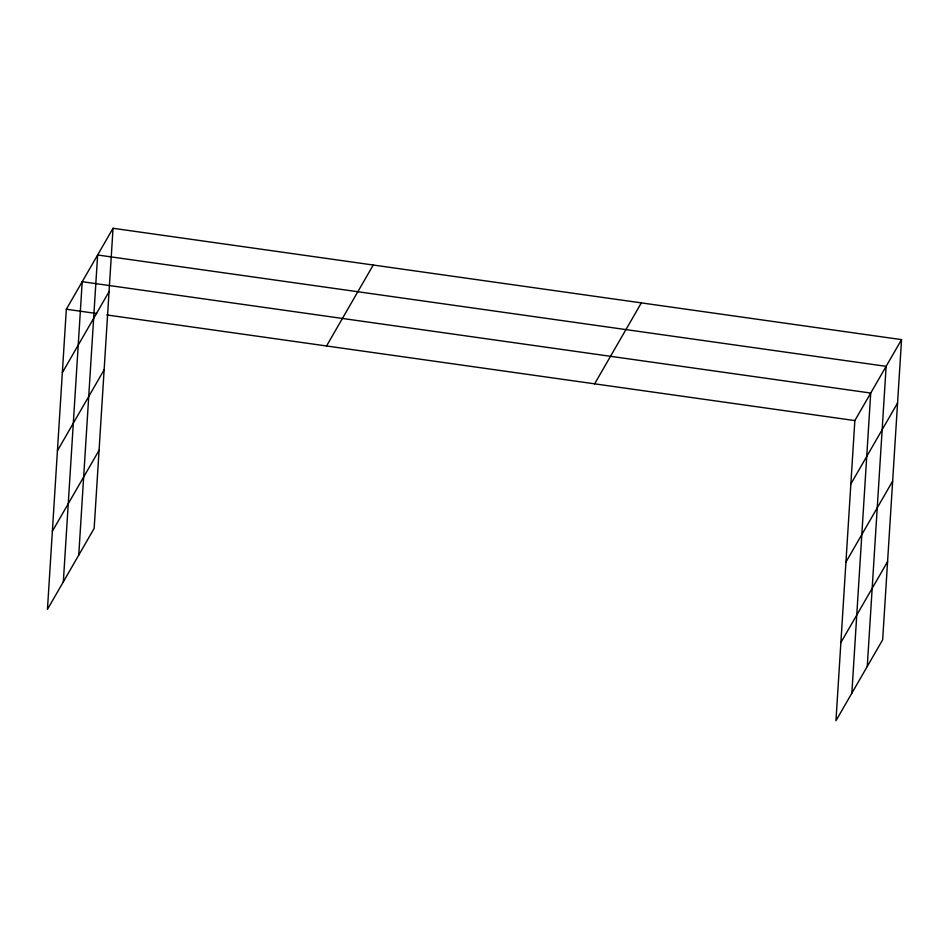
<?xml version="1.0" encoding="UTF-8"?>
<svg xmlns="http://www.w3.org/2000/svg" width="949" height="949" viewBox="0 0 949 949"><rect width="100%" height="100%" fill="white"/><g stroke="black" fill="none" stroke-linecap="round" stroke-linejoin="round"><path stroke-width="1.42" d="M113.038 228.282L66.335 309.232L47.45 609.377L94.153 528.415L113.038 228.282L901.55 339.623L882.665 639.768L835.962 720.718L854.847 420.585L901.55 339.623M63.334 581.856L82.207 281.711L870.719 393.052L851.846 693.197M78.743 555.141L97.628 254.996L886.141 366.338L867.256 666.483M62.349 372.625L109.052 291.675M57.426 450.751L104.129 369.802M52.361 531.25L99.076 450.289M326.539 345.982L373.242 265.02M594.632 383.835L641.346 302.885M850.862 483.966L897.564 403.017M845.939 562.093L892.641 481.143M840.873 642.592L887.588 561.642M66.335 309.232L96.691 313.526M106.81 314.949L854.847 420.585"/></g></svg>
